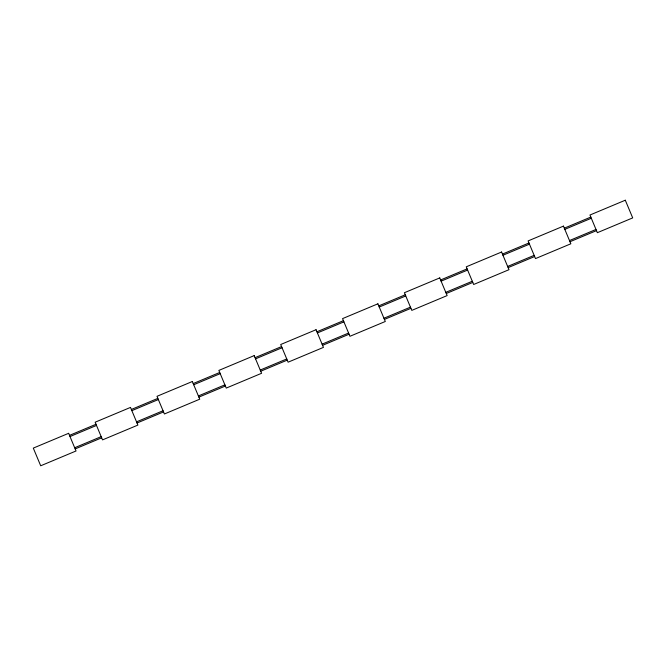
<?xml version="1.0" encoding="UTF-8"?>
<svg xmlns="http://www.w3.org/2000/svg" width="666" height="666" viewBox="0 0 666 666"><rect width="100%" height="100%" fill="white"/><g stroke="black" fill="none" stroke-linecap="round" stroke-linejoin="round"><path stroke-width="1" d="M69.505 435.373L96.012 424.275M131.36 409.473L157.867 398.376M193.207 383.574L219.713 372.477M255.061 357.675L281.568 346.578M316.908 331.776L343.415 320.679M378.763 305.877L405.269 294.78M440.609 279.978L467.116 268.881M502.464 254.079L528.971 242.982M564.31 228.18L590.817 217.083M69.997 436.546L96.503 425.449M131.851 410.647L158.358 399.55M193.698 384.748L220.213 373.651M255.553 358.849L282.059 347.752M317.399 332.95L343.914 321.853M379.254 307.051L405.76 295.954M441.108 281.152L467.615 270.055M502.955 255.253L529.462 244.156M564.81 229.354L591.316 218.257M74.684 447.743L101.19 436.646M136.538 421.844L163.045 410.747M198.385 395.945L224.892 384.848M260.24 370.046L286.746 358.949M322.086 344.147L348.601 333.05M383.941 318.248L410.447 307.151M445.787 292.349L472.302 281.252M507.642 266.45L534.149 255.353M569.497 240.551L596.003 229.454M75.183 448.917L101.69 437.82M137.029 423.018L163.536 411.921M198.884 397.119L225.391 386.022M260.731 371.22L287.237 360.123M322.585 345.321L349.092 334.224M384.432 319.422L410.939 308.325M446.287 293.523L472.793 282.426M508.133 267.624L534.64 256.527M569.988 241.725L596.495 230.627M68.64 433.308L33.3 448.11L40.701 465.784L76.041 450.982L68.64 433.308M130.494 407.409L95.155 422.211L102.547 439.885L137.895 425.083L130.494 407.409M192.341 381.51L157.001 396.312L164.402 413.986L199.742 399.184L192.341 381.51M254.196 355.611L218.856 370.413L226.249 388.087L261.596 373.285L254.196 355.611M316.05 329.712L280.702 344.513L288.103 362.187L323.443 347.386L316.05 329.712M377.897 303.813L342.557 318.614L349.95 336.288L385.298 321.487L377.897 303.813M439.751 277.913L404.404 292.715L411.804 310.389L447.144 295.587L439.751 277.913M501.598 252.014L466.258 266.816L473.659 284.49L508.999 269.688L501.598 252.014M563.453 226.115L528.105 240.917L535.506 258.591L570.845 243.789L563.453 226.115M625.299 200.216L589.959 215.018L597.36 232.692L632.7 217.89L625.299 200.216"/></g></svg>
